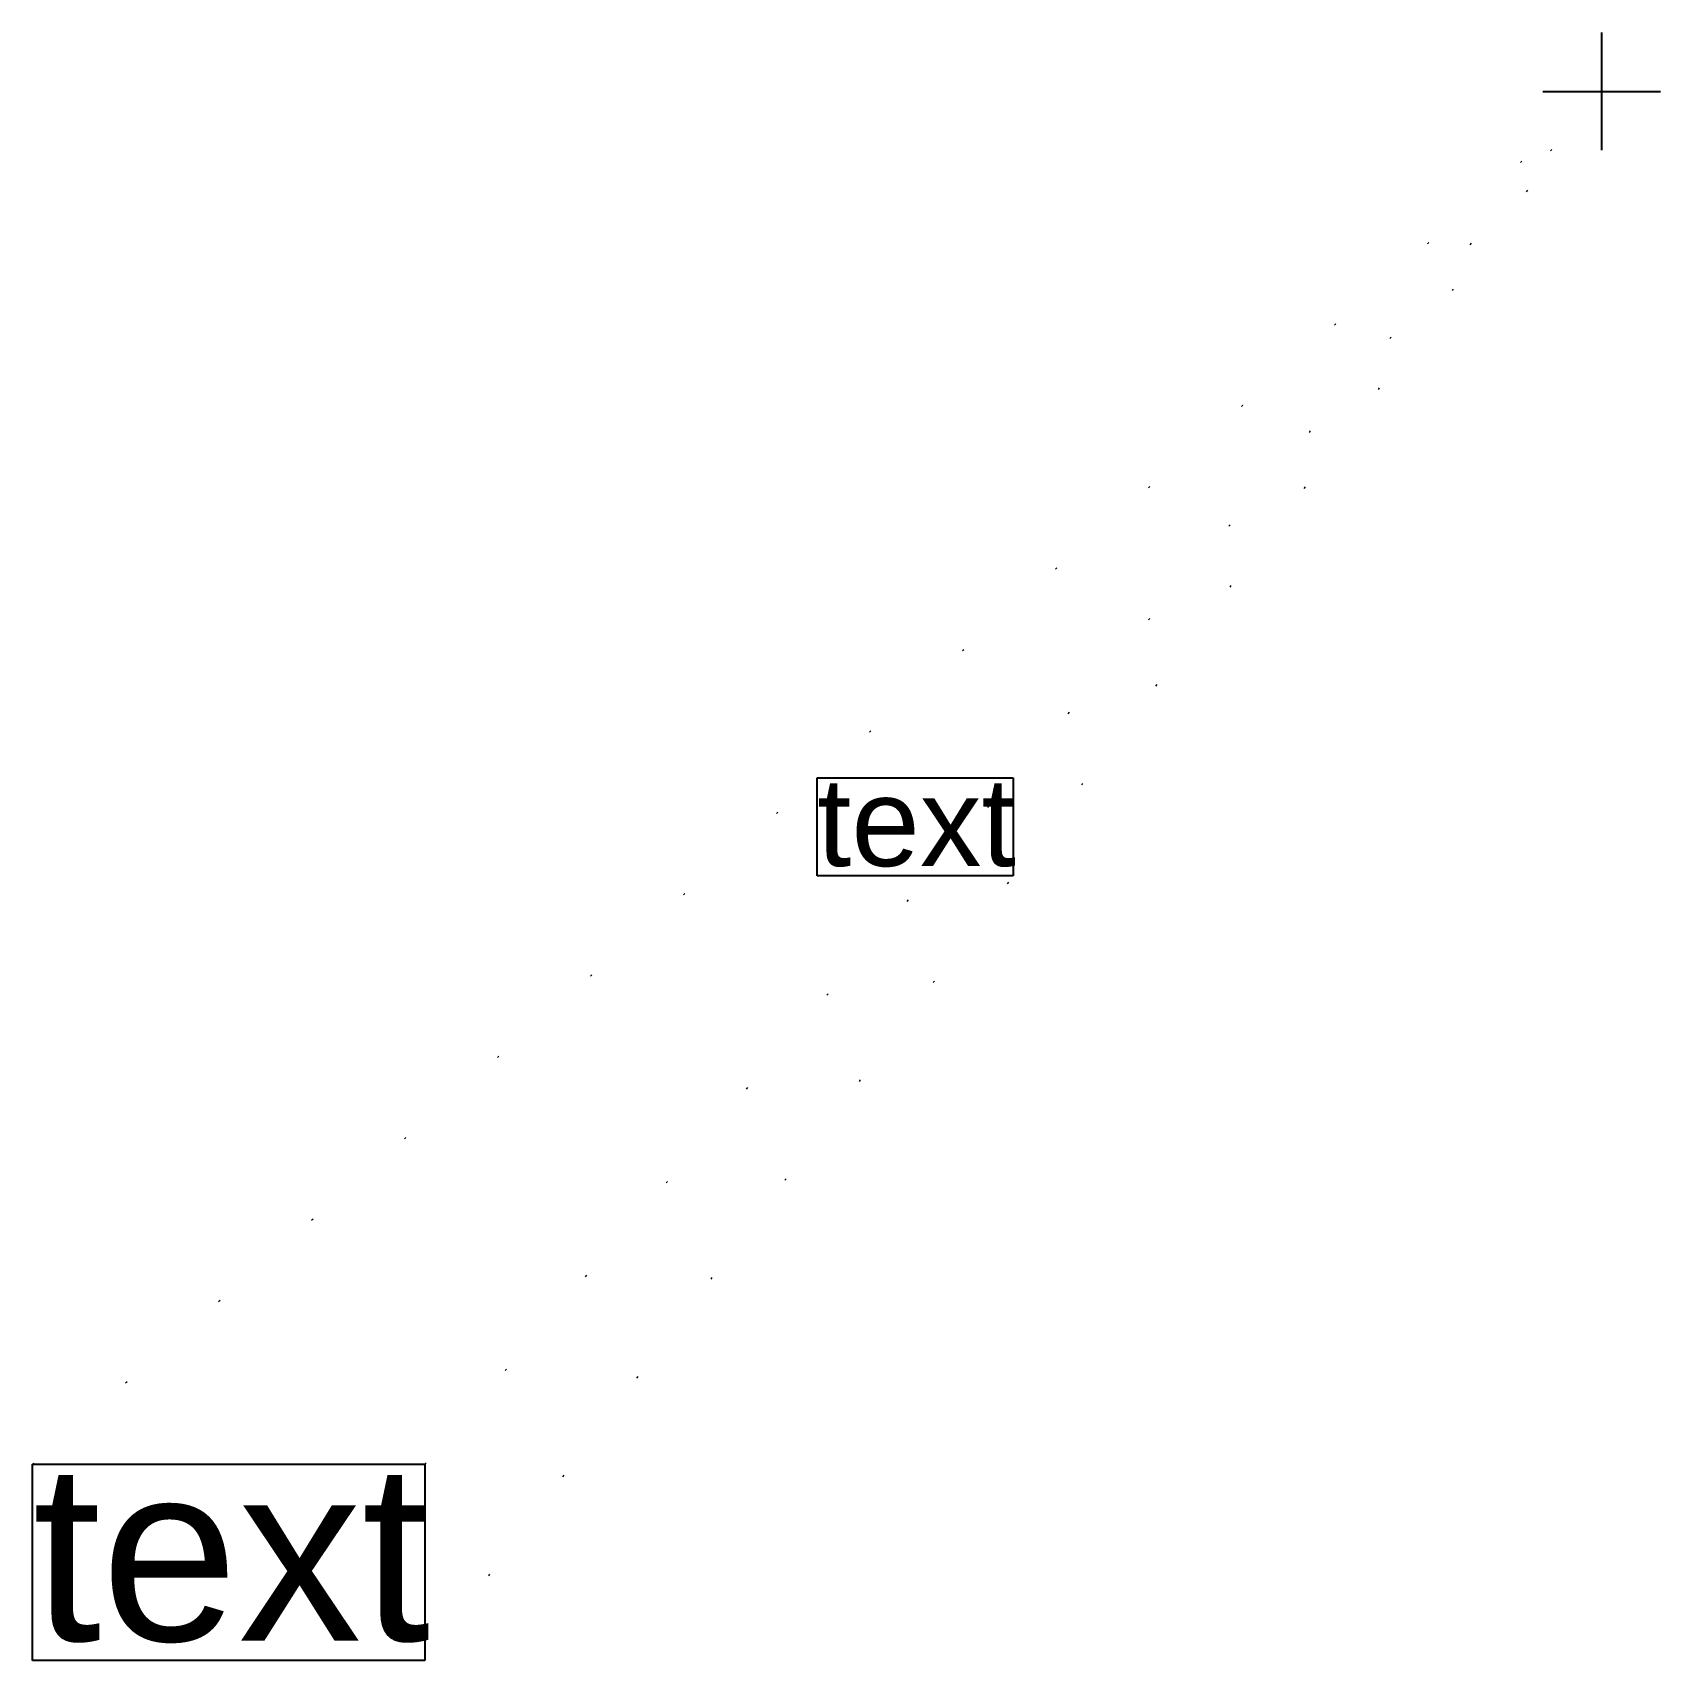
# Model space of a CAD drawing. Header units: millimetres. Extents: x 10 to 93, y 10 to 93.
import ezdxf

# ---------------------------------------------------------------- set-up
doc = ezdxf.new("R2010")
doc.units = ezdxf.units.MM
doc.linetypes.add('DOT', pattern=[6.3, 0.1, -6.2])
doc.layers.get('0').update_dxf_attribs({"lineweight": 25, "true_color": 0xffffff})
doc.styles.add('textstyle20', font='')
doc.styles.add('textstyle21', font='')
doc.styles.get('textstyle20').set_extended_font_data('Arial')
doc.styles.get('textstyle21').set_extended_font_data('Arial')

msp = doc.modelspace()

# ---------------------------------------------------------------- linework, layer by layer
for p, q in [((90, 93), (90, 87)), ((87, 90), (93, 90)), ((50, 55), (60, 55)), ((50, 50), (50, 55)), ((60, 55), (60, 50)), ((60, 50), (50, 50)), ((10, 20), (30, 20)), ((10, 10), (10, 20)), ((30, 20), (30, 10)), ((30, 10), (10, 10))]:
    msp.add_line(p, q)
at = {"linetype": 'DOT', "lineweight": 13}
for p, q in [((10, 20), (90, 90)), ((30, 20), (90, 90)), ((90, 90), (30, 10))]:
    msp.add_line(p, q, dxfattribs=at)

# ---------------------------------------------------------------- texts
at = {"attachment_point": 1}
for insert, char_height, style in [((50, 55), 4.5, 'textstyle20'), ((10, 20), 9, 'textstyle21')]:
    msp.add_mtext('text', dxfattribs=dict(at, insert=insert, char_height=char_height, style=style))

doc.saveas('drawing.dxf')
